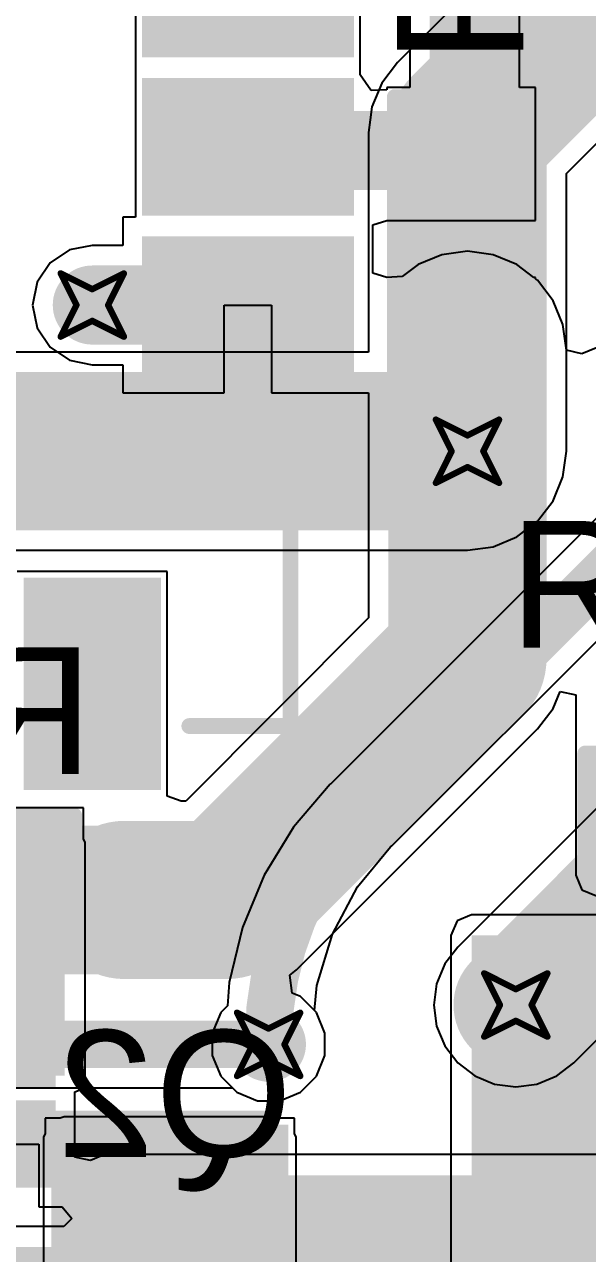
# Model space of a CAD drawing. Header units: inches. Extents: x -0.9 to 13.3, y -2.2 to 2.7.
# Drawn here: x 0.8589 to 1.0369, y -1.2866 to -0.8982 of the extents above; entities that cross this region are included whole.
import ezdxf

# ---------------------------------------------------------------- set-up
doc = ezdxf.new("R2010")
doc.units = ezdxf.units.IN
doc.header["$MEASUREMENT"] = 0
for name, color, linetype in [('Board Outline', 216, 'Continuous'), ('Bottom Layer', 5, 'Continuous'), ('Bottom Overlay', 54, 'Continuous'), ('Bottom Paste', 16, 'Continuous'), ('Bottom Solder', 6, 'Continuous'), ('Dimension', 6, 'Continuous'), ('Drill Drawing', 1, 'Continuous'), ('Top Layer', 1, 'Continuous'), ('Top Overlay', 2, 'Continuous'), ('Top Paste', 8, 'Continuous'), ('Top Solder', 216, 'Continuous'), ('Via Holes', 16, 'Continuous')]:
    doc.layers.add(name, color=color, linetype=linetype)
doc.styles.add('Arial', font='', dxfattribs={"height": 0.2})
doc.styles.get('Arial').set_extended_font_data('Arial')

# ---------------------------------------------------------------- blocks, each defined once
blk = doc.blocks.new('MPIT6045_1R0N_LF_14')
at = {"layer": 'Top Layer'}
for points in [[(-0.12205, 0.1122), (-0.05512, 0.1122), (-0.05512, -0.1122), (-0.12205, -0.1122)], [(0.05512, 0.1122), (0.12205, 0.1122), (0.12205, -0.1122), (0.05512, -0.1122)]]:
    blk.add_hatch(color=1, dxfattribs=at).paths.add_polyline_path(points)
at = {"layer": 'Top Paste'}
for points in [[(-0.12205, 0.1122), (-0.05512, 0.1122), (-0.05512, -0.1122), (-0.12205, -0.1122)], [(0.05512, 0.1122), (0.12205, 0.1122), (0.12205, -0.1122), (0.05512, -0.1122)]]:
    blk.add_hatch(color=8, dxfattribs=at).paths.add_polyline_path(points)
at = {"layer": 'Top Solder'}
for points in [[(-0.12605, 0.1162), (-0.05112, 0.1162), (-0.05112, -0.1162), (-0.12605, -0.1162)], [(0.05112, 0.1162), (0.12605, 0.1162), (0.12605, -0.1162), (0.05112, -0.1162)]]:
    blk.add_hatch(color=216, dxfattribs=at).paths.add_polyline_path(points)
at = {"layer": 'Top Overlay'}
for points in [[(0, 0.11811, 0.005, 0.005, 0), (-0.11811, 0.11811, 0.005, 0.005, 0)], [(0.11811, 0.11811, 0.005, 0.005, 0), (0, 0.11811, 0.005, 0.005, 0)], [(0, -0.11811, 0.005, 0.005, 0), (-0.11811, -0.11811, 0.005, 0.005, 0)], [(0.11811, -0.11811, 0.005, 0.005, 0), (0, -0.11811, 0.005, 0.005, 0)]]:
    blk.add_lwpolyline(points, format="xyseb", dxfattribs=at)
for points in [[(-0.11936, 0.11811, 0.0025, 0.0025, 1), (-0.11686, 0.11811, 0.0025, 0.0025, 1)], [(-0.00125, 0.11811, 0.0025, 0.0025, 1), (0.00125, 0.11811, 0.0025, 0.0025, 1)], [(-0.00125, 0.11811, 0.0025, 0.0025, 1), (0.00125, 0.11811, 0.0025, 0.0025, 1)], [(0.11686, 0.11811, 0.0025, 0.0025, 1), (0.11936, 0.11811, 0.0025, 0.0025, 1)], [(-0.11936, -0.11811, 0.0025, 0.0025, 1), (-0.11686, -0.11811, 0.0025, 0.0025, 1)], [(-0.00125, -0.11811, 0.0025, 0.0025, 1), (0.00125, -0.11811, 0.0025, 0.0025, 1)], [(-0.00125, -0.11811, 0.0025, 0.0025, 1), (0.00125, -0.11811, 0.0025, 0.0025, 1)], [(0.11686, -0.11811, 0.0025, 0.0025, 1), (0.11936, -0.11811, 0.0025, 0.0025, 1)]]:
    blk.add_lwpolyline(points, format="xyseb", close=True, dxfattribs=at)
blk = doc.blocks.new('38_SMD_M______16')
at = {"layer": 'Top Layer'}
for points in [[(-0.37402, -0.28268), (-0.31496, -0.28268), (-0.31496, -0.31811), (-0.37402, -0.31811)], [(-0.24252, -0.37913), (-0.24252, -0.32008), (-0.20709, -0.32008), (-0.20709, -0.37913)], [(-0.19252, -0.37913), (-0.19252, -0.32008), (-0.15709, -0.32008), (-0.15709, -0.37913)], [(-0.14252, -0.37913), (-0.14252, -0.32008), (-0.10709, -0.32008), (-0.10709, -0.37913)]]:
    blk.add_hatch(color=1, dxfattribs=at).paths.add_polyline_path(points)
at = {"layer": 'Top Paste'}
for points in [[(-0.37402, -0.28268), (-0.31496, -0.28268), (-0.31496, -0.31811), (-0.37402, -0.31811)], [(-0.24252, -0.37913), (-0.24252, -0.32008), (-0.20709, -0.32008), (-0.20709, -0.37913)], [(-0.19252, -0.37913), (-0.19252, -0.32008), (-0.15709, -0.32008), (-0.15709, -0.37913)], [(-0.14252, -0.37913), (-0.14252, -0.32008), (-0.10709, -0.32008), (-0.10709, -0.37913)]]:
    blk.add_hatch(color=8, dxfattribs=at).paths.add_polyline_path(points)
at = {"layer": 'Top Solder'}
for points in [[(-0.37802, -0.27868), (-0.31096, -0.27868), (-0.31096, -0.32211), (-0.37802, -0.32211)], [(-0.24652, -0.38313), (-0.24652, -0.31608), (-0.20309, -0.31608), (-0.20309, -0.38313)], [(-0.19652, -0.38313), (-0.19652, -0.31608), (-0.15309, -0.31608), (-0.15309, -0.38313)], [(-0.14652, -0.38313), (-0.14652, -0.31608), (-0.10309, -0.31608), (-0.10309, -0.38313)]]:
    blk.add_hatch(color=216, dxfattribs=at).paths.add_polyline_path(points)
at = {"layer": 'Top Overlay'}
for points in [[(-0.35784, -0.33108, 0.005, 0.005, 0), (-0.35784, -0.36308, 0.005, 0.005, 0)], [(-0.25984, -0.36308, 0.005, 0.005, 0), (-0.35784, -0.36308, 0.005, 0.005, 0)]]:
    blk.add_lwpolyline(points, format="xyseb", dxfattribs=at)
for points in [[(-0.35909, -0.33108, 0.0025, 0.0025, 1), (-0.35659, -0.33108, 0.0025, 0.0025, 1)], [(-0.35909, -0.36308, 0.0025, 0.0025, 1), (-0.35659, -0.36308, 0.0025, 0.0025, 1)], [(-0.35909, -0.36308, 0.0025, 0.0025, 1), (-0.35659, -0.36308, 0.0025, 0.0025, 1)], [(-0.26109, -0.36308, 0.0025, 0.0025, 1), (-0.25859, -0.36308, 0.0025, 0.0025, 1)]]:
    blk.add_lwpolyline(points, format="xyseb", close=True, dxfattribs=at)
blk = doc.blocks.new('R___0603_35')
at = {"layer": 'Top Layer'}
for points in [[(-0.015, 0.0175), (-0.015, -0.0175), (-0.045, -0.0175), (-0.045, 0.0175)], [(0.045, 0.0175), (0.045, -0.0175), (0.015, -0.0175), (0.015, 0.0175)]]:
    blk.add_hatch(color=1, dxfattribs=at).paths.add_polyline_path(points)
at = {"layer": 'Top Paste'}
for points in [[(-0.015, 0.0175), (-0.015, -0.0175), (-0.045, -0.0175), (-0.045, 0.0175)], [(0.045, 0.0175), (0.045, -0.0175), (0.015, -0.0175), (0.015, 0.0175)]]:
    blk.add_hatch(color=8, dxfattribs=at).paths.add_polyline_path(points)
at = {"layer": 'Top Solder'}
for points in [[(-0.011, 0.0215), (-0.011, -0.0215), (-0.049, -0.0215), (-0.049, 0.0215)], [(0.049, 0.0215), (0.049, -0.0215), (0.011, -0.0215), (0.011, 0.0215)]]:
    blk.add_hatch(color=216, dxfattribs=at).paths.add_polyline_path(points)
at = {"layer": 'Top Overlay'}
for points in [[(-0.048, -0.021, 0.005, 0.005, 0), (-0.048, 0.021, 0.005, 0.005, 0)], [(-0.048, 0.021, 0.005, 0.005, 0), (0.048, 0.021, 0.005, 0.005, 0)], [(0.048, -0.021, 0.005, 0.005, 0), (0.048, 0.021, 0.005, 0.005, 0)], [(-0.048, -0.021, 0.005, 0.005, 0), (0.048, -0.021, 0.005, 0.005, 0)]]:
    blk.add_lwpolyline(points, format="xyseb", dxfattribs=at)
for points in [[(-0.04925, 0.021, 0.0025, 0.0025, 1), (-0.04675, 0.021, 0.0025, 0.0025, 1)], [(-0.04925, 0.021, 0.0025, 0.0025, 1), (-0.04675, 0.021, 0.0025, 0.0025, 1)], [(0.04675, 0.021, 0.0025, 0.0025, 1), (0.04925, 0.021, 0.0025, 0.0025, 1)], [(0.04675, 0.021, 0.0025, 0.0025, 1), (0.04925, 0.021, 0.0025, 0.0025, 1)], [(-0.04925, -0.021, 0.0025, 0.0025, 1), (-0.04675, -0.021, 0.0025, 0.0025, 1)], [(-0.04925, -0.021, 0.0025, 0.0025, 1), (-0.04675, -0.021, 0.0025, 0.0025, 1)], [(0.04675, -0.021, 0.0025, 0.0025, 1), (0.04925, -0.021, 0.0025, 0.0025, 1)], [(0.04675, -0.021, 0.0025, 0.0025, 1), (0.04925, -0.021, 0.0025, 0.0025, 1)]]:
    blk.add_lwpolyline(points, format="xyseb", close=True, dxfattribs=at)
blk = doc.blocks.new('R___0603_B_59')
at = {"layer": 'Bottom Layer'}
for points in [[(-0.045, -0.0175), (-0.045, 0.0175), (-0.015, 0.0175), (-0.015, -0.0175)], [(0.015, -0.0175), (0.015, 0.0175), (0.045, 0.0175), (0.045, -0.0175)]]:
    blk.add_hatch(color=5, dxfattribs=at).paths.add_polyline_path(points)
at = {"layer": 'Bottom Paste'}
for points in [[(-0.045, -0.0175), (-0.045, 0.0175), (-0.015, 0.0175), (-0.015, -0.0175)], [(0.015, -0.0175), (0.015, 0.0175), (0.045, 0.0175), (0.045, -0.0175)]]:
    blk.add_hatch(color=16, dxfattribs=at).paths.add_polyline_path(points)
at = {"layer": 'Bottom Solder'}
for points in [[(-0.049, -0.0215), (-0.049, 0.0215), (-0.011, 0.0215), (-0.011, -0.0215)], [(0.011, -0.0215), (0.011, 0.0215), (0.049, 0.0215), (0.049, -0.0215)]]:
    blk.add_hatch(color=6, dxfattribs=at).paths.add_polyline_path(points)
at = {"layer": 'Bottom Overlay'}
for points in [[(-0.048, -0.021, 0.005, 0.005, 0), (-0.048, 0.021, 0.005, 0.005, 0)], [(-0.048, 0.021, 0.005, 0.005, 0), (0.048, 0.021, 0.005, 0.005, 0)], [(0.048, -0.021, 0.005, 0.005, 0), (0.048, 0.021, 0.005, 0.005, 0)], [(-0.048, -0.021, 0.005, 0.005, 0), (0.048, -0.021, 0.005, 0.005, 0)]]:
    blk.add_lwpolyline(points, format="xyseb", dxfattribs=at)
for points in [[(-0.04925, 0.021, 0.0025, 0.0025, 1), (-0.04675, 0.021, 0.0025, 0.0025, 1)], [(-0.04925, 0.021, 0.0025, 0.0025, 1), (-0.04675, 0.021, 0.0025, 0.0025, 1)], [(0.04675, 0.021, 0.0025, 0.0025, 1), (0.04925, 0.021, 0.0025, 0.0025, 1)], [(0.04675, 0.021, 0.0025, 0.0025, 1), (0.04925, 0.021, 0.0025, 0.0025, 1)], [(-0.04925, -0.021, 0.0025, 0.0025, 1), (-0.04675, -0.021, 0.0025, 0.0025, 1)], [(-0.04925, -0.021, 0.0025, 0.0025, 1), (-0.04675, -0.021, 0.0025, 0.0025, 1)], [(0.04675, -0.021, 0.0025, 0.0025, 1), (0.04925, -0.021, 0.0025, 0.0025, 1)], [(0.04675, -0.021, 0.0025, 0.0025, 1), (0.04925, -0.021, 0.0025, 0.0025, 1)]]:
    blk.add_lwpolyline(points, format="xyseb", close=True, dxfattribs=at)
blk = doc.blocks.new('SOT_723_B_74')
at = {"layer": 'Bottom Layer'}
for points in [[(-0.02559, 0.0315), (-0.00591, 0.0315), (-0.00591, 0.01378), (-0.02559, 0.01378)], [(0.00591, 0.0315), (0.02559, 0.0315), (0.02559, 0.01378), (0.00591, 0.01378)], [(-0.00984, -0.01378), (0.00984, -0.01378), (0.00984, -0.0315), (-0.00984, -0.0315)]]:
    blk.add_hatch(color=5, dxfattribs=at).paths.add_polyline_path(points)
at = {"layer": 'Bottom Paste'}
for points in [[(-0.02559, 0.0315), (-0.00591, 0.0315), (-0.00591, 0.01378), (-0.02559, 0.01378)], [(0.00591, 0.0315), (0.02559, 0.0315), (0.02559, 0.01378), (0.00591, 0.01378)], [(-0.00984, -0.01378), (0.00984, -0.01378), (0.00984, -0.0315), (-0.00984, -0.0315)]]:
    blk.add_hatch(color=16, dxfattribs=at).paths.add_polyline_path(points)
at = {"layer": 'Bottom Solder'}
for points in [[(-0.02959, 0.0355), (-0.00191, 0.0355), (-0.00191, 0.00978), (-0.02959, 0.00978)], [(0.00191, 0.0355), (0.02959, 0.0355), (0.02959, 0.00978), (0.00191, 0.00978)], [(-0.01384, -0.00978), (0.01384, -0.00978), (0.01384, -0.0355), (-0.01384, -0.0355)]]:
    blk.add_hatch(color=6, dxfattribs=at).paths.add_polyline_path(points)
at = {"layer": 'Bottom Overlay'}
for points in [[(-0.032, 0.021, 0.005, 0.005, 0), (-0.037, 0.026, 0.005, 0.005, 0)], [(-0.037, 0.016, 0.005, 0.005, 0), (-0.037, 0.026, 0.005, 0.005, 0)], [(-0.037, 0.016, 0.005, 0.005, 0), (-0.032, 0.021, 0.005, 0.005, 0)], [(0.001, 0.016, 0.005, 0.005, 0), (-0.001, 0.016, 0.005, 0.005, 0)], [(-0.025, -0.025, 0.005, 0.005, 0), (-0.025, 0.006, 0.005, 0.005, 0)], [(-0.025, -0.025, 0.005, 0.005, 0), (-0.025, 0.006, 0.005, 0.005, 0)], [(0.025, -0.025, 0.005, 0.005, 0), (0.025, 0.006, 0.005, 0.005, 0)], [(-0.015, -0.025, 0.005, 0.005, 0), (-0.025, -0.025, 0.005, 0.005, 0)], [(-0.015, -0.025, 0.005, 0.005, 0), (-0.025, -0.025, 0.005, 0.005, 0)], [(0.025, -0.025, 0.005, 0.005, 0), (0.015, -0.025, 0.005, 0.005, 0)]]:
    blk.add_lwpolyline(points, format="xyseb", dxfattribs=at)
for points in [[(-0.03825, 0.026, 0.0025, 0.0025, 1), (-0.03575, 0.026, 0.0025, 0.0025, 1)], [(-0.03825, 0.026, 0.0025, 0.0025, 1), (-0.03575, 0.026, 0.0025, 0.0025, 1)], [(-0.03325, 0.021, 0.0025, 0.0025, 1), (-0.03075, 0.021, 0.0025, 0.0025, 1)], [(-0.03325, 0.021, 0.0025, 0.0025, 1), (-0.03075, 0.021, 0.0025, 0.0025, 1)], [(-0.03825, 0.016, 0.0025, 0.0025, 1), (-0.03575, 0.016, 0.0025, 0.0025, 1)], [(-0.03825, 0.016, 0.0025, 0.0025, 1), (-0.03575, 0.016, 0.0025, 0.0025, 1)], [(-0.00225, 0.016, 0.0025, 0.0025, 1), (0.00025, 0.016, 0.0025, 0.0025, 1)], [(-0.00025, 0.016, 0.0025, 0.0025, 1), (0.00225, 0.016, 0.0025, 0.0025, 1)], [(-0.02625, 0.006, 0.0025, 0.0025, 1), (-0.02375, 0.006, 0.0025, 0.0025, 1)], [(-0.02625, 0.006, 0.0025, 0.0025, 1), (-0.02375, 0.006, 0.0025, 0.0025, 1)], [(0.02375, 0.006, 0.0025, 0.0025, 1), (0.02625, 0.006, 0.0025, 0.0025, 1)], [(-0.02625, -0.025, 0.0025, 0.0025, 1), (-0.02375, -0.025, 0.0025, 0.0025, 1)], [(-0.02625, -0.025, 0.0025, 0.0025, 1), (-0.02375, -0.025, 0.0025, 0.0025, 1)], [(-0.02625, -0.025, 0.0025, 0.0025, 1), (-0.02375, -0.025, 0.0025, 0.0025, 1)], [(-0.02625, -0.025, 0.0025, 0.0025, 1), (-0.02375, -0.025, 0.0025, 0.0025, 1)], [(-0.01625, -0.025, 0.0025, 0.0025, 1), (-0.01375, -0.025, 0.0025, 0.0025, 1)], [(-0.01625, -0.025, 0.0025, 0.0025, 1), (-0.01375, -0.025, 0.0025, 0.0025, 1)], [(0.01375, -0.025, 0.0025, 0.0025, 1), (0.01625, -0.025, 0.0025, 0.0025, 1)], [(0.02375, -0.025, 0.0025, 0.0025, 1), (0.02625, -0.025, 0.0025, 0.0025, 1)], [(0.02375, -0.025, 0.0025, 0.0025, 1), (0.02625, -0.025, 0.0025, 0.0025, 1)]]:
    blk.add_lwpolyline(points, format="xyseb", close=True, dxfattribs=at)
blk = doc.blocks.new('R___0603_92')
at = {"layer": 'Top Layer'}
for points in [[(-0.015, 0.0175), (-0.015, -0.0175), (-0.045, -0.0175), (-0.045, 0.0175)], [(0.045, 0.0175), (0.045, -0.0175), (0.015, -0.0175), (0.015, 0.0175)]]:
    blk.add_hatch(color=1, dxfattribs=at).paths.add_polyline_path(points)
at = {"layer": 'Top Paste'}
for points in [[(-0.015, 0.0175), (-0.015, -0.0175), (-0.045, -0.0175), (-0.045, 0.0175)], [(0.045, 0.0175), (0.045, -0.0175), (0.015, -0.0175), (0.015, 0.0175)]]:
    blk.add_hatch(color=8, dxfattribs=at).paths.add_polyline_path(points)
at = {"layer": 'Top Solder'}
for points in [[(-0.011, 0.0215), (-0.011, -0.0215), (-0.049, -0.0215), (-0.049, 0.0215)], [(0.049, 0.0215), (0.049, -0.0215), (0.011, -0.0215), (0.011, 0.0215)]]:
    blk.add_hatch(color=216, dxfattribs=at).paths.add_polyline_path(points)
at = {"layer": 'Top Overlay'}
for points in [[(-0.048, 0.021, 0.005, 0.005, 0), (0.048, 0.021, 0.005, 0.005, 0)], [(-0.048, -0.021, 0.005, 0.005, 0), (-0.048, 0.021, 0.005, 0.005, 0)], [(0.048, -0.021, 0.005, 0.005, 0), (0.048, 0.021, 0.005, 0.005, 0)], [(-0.048, -0.021, 0.005, 0.005, 0), (0.048, -0.021, 0.005, 0.005, 0)]]:
    blk.add_lwpolyline(points, format="xyseb", dxfattribs=at)
for points in [[(-0.04925, 0.021, 0.0025, 0.0025, 1), (-0.04675, 0.021, 0.0025, 0.0025, 1)], [(-0.04925, 0.021, 0.0025, 0.0025, 1), (-0.04675, 0.021, 0.0025, 0.0025, 1)], [(0.04675, 0.021, 0.0025, 0.0025, 1), (0.04925, 0.021, 0.0025, 0.0025, 1)], [(0.04675, 0.021, 0.0025, 0.0025, 1), (0.04925, 0.021, 0.0025, 0.0025, 1)], [(-0.04925, -0.021, 0.0025, 0.0025, 1), (-0.04675, -0.021, 0.0025, 0.0025, 1)], [(-0.04925, -0.021, 0.0025, 0.0025, 1), (-0.04675, -0.021, 0.0025, 0.0025, 1)], [(0.04675, -0.021, 0.0025, 0.0025, 1), (0.04925, -0.021, 0.0025, 0.0025, 1)], [(0.04675, -0.021, 0.0025, 0.0025, 1), (0.04925, -0.021, 0.0025, 0.0025, 1)]]:
    blk.add_lwpolyline(points, format="xyseb", close=True, dxfattribs=at)
blk = doc.blocks.new('R___0603_94')
at = {"layer": 'Top Layer'}
for points in [[(-0.015, 0.0175), (-0.015, -0.0175), (-0.045, -0.0175), (-0.045, 0.0175)], [(0.045, 0.0175), (0.045, -0.0175), (0.015, -0.0175), (0.015, 0.0175)]]:
    blk.add_hatch(color=1, dxfattribs=at).paths.add_polyline_path(points)
at = {"layer": 'Top Paste'}
for points in [[(-0.015, 0.0175), (-0.015, -0.0175), (-0.045, -0.0175), (-0.045, 0.0175)], [(0.045, 0.0175), (0.045, -0.0175), (0.015, -0.0175), (0.015, 0.0175)]]:
    blk.add_hatch(color=8, dxfattribs=at).paths.add_polyline_path(points)
at = {"layer": 'Top Solder'}
for points in [[(-0.011, 0.0215), (-0.011, -0.0215), (-0.049, -0.0215), (-0.049, 0.0215)], [(0.049, 0.0215), (0.049, -0.0215), (0.011, -0.0215), (0.011, 0.0215)]]:
    blk.add_hatch(color=216, dxfattribs=at).paths.add_polyline_path(points)
at = {"layer": 'Top Overlay'}
for points in [[(0.048, 0.021, 0.005, 0.005, 0), (-0.048, 0.021, 0.005, 0.005, 0)], [(-0.048, -0.021, 0.005, 0.005, 0), (-0.048, 0.021, 0.005, 0.005, 0)], [(0.048, -0.021, 0.005, 0.005, 0), (0.048, 0.021, 0.005, 0.005, 0)], [(0.048, -0.021, 0.005, 0.005, 0), (-0.048, -0.021, 0.005, 0.005, 0)]]:
    blk.add_lwpolyline(points, format="xyseb", dxfattribs=at)
for points in [[(-0.04925, 0.021, 0.0025, 0.0025, 1), (-0.04675, 0.021, 0.0025, 0.0025, 1)], [(-0.04925, 0.021, 0.0025, 0.0025, 1), (-0.04675, 0.021, 0.0025, 0.0025, 1)], [(0.04675, 0.021, 0.0025, 0.0025, 1), (0.04925, 0.021, 0.0025, 0.0025, 1)], [(0.04675, 0.021, 0.0025, 0.0025, 1), (0.04925, 0.021, 0.0025, 0.0025, 1)], [(-0.04925, -0.021, 0.0025, 0.0025, 1), (-0.04675, -0.021, 0.0025, 0.0025, 1)], [(-0.04925, -0.021, 0.0025, 0.0025, 1), (-0.04675, -0.021, 0.0025, 0.0025, 1)], [(0.04675, -0.021, 0.0025, 0.0025, 1), (0.04925, -0.021, 0.0025, 0.0025, 1)], [(0.04675, -0.021, 0.0025, 0.0025, 1), (0.04925, -0.021, 0.0025, 0.0025, 1)]]:
    blk.add_lwpolyline(points, format="xyseb", close=True, dxfattribs=at)

msp = doc.modelspace()

# ---------------------------------------------------------------- hatches: boundary and pattern name
at = {"layer": 'Bottom Layer'}
h = msp.add_hatch(color=5, dxfattribs=at)
edge = h.paths.add_edge_path()
edge.add_arc((0.88034, -0.98685), 0.01181, 0, 360)
h = msp.add_hatch(color=5, dxfattribs=at)
edge = h.paths.add_edge_path()
edge.add_arc((0.999, -1.03305), 0.01181, 0, 360)
for points in [[(0.8416, -1.23033), (0.8716, -1.23033), (0.8716, -1.15669), (0.8416, -1.15669)], [(0.88433, -1.29505), (1.20728, -1.29505), (1.20728, -1.26183), (0.88433, -1.26183)], [(0.88433, -1.3918), (0.91728, -1.3918), (0.91728, -1.26205), (0.88433, -1.26205)], [(0.78247, -1.32311), (0.8713, -1.32311), (0.8713, -1.28449), (0.78247, -1.28449)]]:
    msp.add_hatch(color=5, dxfattribs=at).paths.add_polyline_path(points)
h = msp.add_hatch(color=5, dxfattribs=at)
edge = h.paths.add_edge_path()
edge.add_arc((1.01428, -1.20805), 0.01181, 0, 360)
h = msp.add_hatch(color=5, dxfattribs=at)
edge = h.paths.add_edge_path()
edge.add_arc((0.93611, -1.22049), 0.01181, 0, 360)
at = {"layer": 'Top Layer'}
h = msp.add_hatch(color=1, dxfattribs=at)
edge = h.paths.add_edge_path()
edge.add_arc((0.88034, -0.98685), 0.01181, 0, 360)
h = msp.add_hatch(color=1, dxfattribs=at)
edge = h.paths.add_edge_path()
edge.add_arc((0.999, -1.03305), 0.01181, 0, 360)
for points in [[(1.00028, -1.49905), (1.12122, -1.49905), (1.12122, -1.18605), (1.00028, -1.18605)], [(0.8714, -1.53205), (0.93833, -1.53205), (0.93833, -1.24984), (0.8714, -1.24984)]]:
    msp.add_hatch(color=1, dxfattribs=at).paths.add_polyline_path(points)
h = msp.add_hatch(color=1, dxfattribs=at)
edge = h.paths.add_edge_path()
edge.add_arc((1.01428, -1.20805), 0.01181, 0, 360)
h = msp.add_hatch(color=1, dxfattribs=at)
edge = h.paths.add_edge_path()
edge.add_arc((0.93611, -1.22049), 0.01181, 0, 360)
at = {"layer": 'Via Holes'}
h = msp.add_hatch(color=7, dxfattribs=at)
edge = h.paths.add_edge_path()
edge.add_arc((0.88034, -0.98685), 0.00591, 0, 360)
h = msp.add_hatch(color=7, dxfattribs=at)
edge = h.paths.add_edge_path()
edge.add_arc((0.999, -1.03305), 0.00591, 0, 360)
h = msp.add_hatch(color=7, dxfattribs=at)
edge = h.paths.add_edge_path()
edge.add_arc((1.01428, -1.20805), 0.00591, 0, 360)
h = msp.add_hatch(color=7, dxfattribs=at)
edge = h.paths.add_edge_path()
edge.add_arc((0.93611, -1.22049), 0.00591, 0, 360)

# ---------------------------------------------------------------- linework, layer by layer
at = {"layer": 'Board Outline'}
msp.add_lwpolyline([(1.99867, 0.21567, 0.01, 0.01, -1.122171), (-0.01159, -1.51329, 0.01, 0.01, 0)], format="xyseb", dxfattribs=at)
at = {"layer": 'Bottom Layer'}
for p, q in [((1.04317, -0.84394), (0.97689, -0.91022)), ((0.97689, -0.91022), (0.97192, -0.91669)), ((1.03027, -0.94528), (1.06496, -0.91058)), ((0.97192, -0.91669), (0.9688, -0.92423)), ((0.9688, -0.92423), (0.96826, -0.92828)), ((0.96826, -0.92828), (0.96773, -0.93233)), ((0.96773, -0.93233), (0.96773, -0.93233)), ((0.96773, -0.93233), (0.96773, -1.00178)), ((1.03027, -1.03305), (1.03027, -0.94528)), ((1.09634, -0.99761), (0.95567, -1.13828)), ((0.96773, -1.00178), (0.81383, -1.00178)), ((0.97513, -1.15775), (1.11581, -1.01708)), ((1.0292, -1.04114), (1.03027, -1.03305)), ((1.02608, -1.04868), (1.0292, -1.04114)), ((1.02111, -1.05516), (1.02608, -1.04868)), ((1.01463, -1.06013), (1.02111, -1.05516)), ((1.00709, -1.06325), (1.01463, -1.06013)), ((0.999, -1.06431), (1.00709, -1.06325)), ((0.80088, -1.06431), (0.999, -1.06431)), ((1.0772, -1.10848), (0.99596, -1.18973)), ((1.0326, -1.22637), (1.12143, -1.13753)), ((0.95561, -1.13822), (0.944, -1.15181)), ((0.95567, -1.13828), (0.95561, -1.13822)), ((0.8776, -1.14569), (0.8356, -1.14569)), ((0.8776, -1.1555), (0.8776, -1.14569)), ((0.944, -1.15181), (0.93467, -1.16704)), ((0.8781, -1.15669), (0.8776, -1.1555)), ((0.8781, -1.23033), (0.8781, -1.15669)), ((0.96426, -1.17072), (0.97462, -1.15809)), ((0.97462, -1.15809), (0.97513, -1.15775)), ((0.93467, -1.16704), (0.92783, -1.18354)), ((0.95627, -1.18566), (0.96426, -1.17072)), ((0.92783, -1.18354), (0.92366, -1.20092)), ((0.95136, -1.20187), (0.95627, -1.18566)), ((0.99596, -1.18973), (0.99184, -1.19509)), ((0.99184, -1.19509), (0.98925, -1.20134)), ((0.92366, -1.20092), (0.92308, -1.20833)), ((0.95058, -1.20976), (0.95136, -1.20187)), ((0.98925, -1.20134), (0.98837, -1.20805)), ((0.92101, -1.2104), (0.9183, -1.21694)), ((0.92308, -1.20833), (0.92101, -1.2104)), ((0.95121, -1.2104), (0.95058, -1.20976)), ((0.95392, -1.21694), (0.95121, -1.2104)), ((0.98837, -1.20805), (0.98925, -1.21475)), ((0.98925, -1.21475), (0.99184, -1.221)), ((0.9183, -1.21694), (0.9183, -1.22403)), ((0.95392, -1.22403), (0.95392, -1.21694)), ((0.99184, -1.221), (0.99596, -1.22637)), ((0.9183, -1.22403), (0.92101, -1.23058)), ((0.95121, -1.23058), (0.95392, -1.22403)), ((0.99596, -1.22637), (1.00133, -1.23048)), ((1.02723, -1.23048), (1.0326, -1.22637)), ((0.8762, -1.23492), (0.8781, -1.23033)), ((0.92101, -1.23058), (0.92602, -1.23559)), ((0.9462, -1.23559), (0.95121, -1.23058)), ((1.00133, -1.23048), (1.00757, -1.23307)), ((1.02098, -1.23307), (1.02723, -1.23048)), ((1.00757, -1.23307), (1.01428, -1.23395)), ((1.01428, -1.23395), (1.02098, -1.23307)), ((0.87477, -1.23551), (0.8762, -1.23492)), ((0.87477, -1.25615), (0.87477, -1.23551)), ((0.92602, -1.23559), (0.93257, -1.2383)), ((0.93257, -1.2383), (0.93965, -1.2383)), ((0.93965, -1.2383), (0.9462, -1.23559)), ((0.85591, -1.25198), (0.86341, -1.25198)), ((0.86341, -1.25198), (0.86341, -1.27183)), ((0.87974, -1.25723), (0.87477, -1.25615)), ((0.88433, -1.25533), (0.87974, -1.25723)), ((1.15578, -1.25533), (0.88433, -1.25533)), ((0.86341, -1.27183), (0.87082, -1.27183)), ((0.87082, -1.27183), (0.87387, -1.2755)), ((0.87387, -1.2755), (0.8713, -1.278)), ((0.8713, -1.278), (0.82577, -1.278))]:
    msp.add_line(p, q, dxfattribs=at)
for points in [[(0.999, -0.93233, 0.05, 0.05, 0), (1.06528, -0.86605, 0.05, 0.05, 0)], [(0.999, -1.03305, 0.05, 0.05, 0), (0.999, -0.93233, 0.05, 0.05, 0)], [(0.9654, -1.14801, 0.015, 0.015, 0), (1.10607, -1.00734, 0.015, 0.015, 0)], [(0.80088, -1.03305, 0.05, 0.05, 0), (0.999, -1.03305, 0.05, 0.05, 0)], [(1.01428, -1.20805, 0.03937, 0.03937, 0), (1.10311, -1.11922, 0.03937, 0.03937, 0)], [(0.93611, -1.21873, 0.015, 0.015, -0.198912), (0.9654, -1.14801, 0.015, 0.015, 0)], [(0.93611, -1.22049, 0.015, 0.015, 0), (0.93611, -1.21873, 0.015, 0.015, 0)]]:
    msp.add_lwpolyline(points, format="xyseb", dxfattribs=at)
for points in [[(0.9865, -0.93233, 0.025, 0.025, 1), (1.0115, -0.93233, 0.025, 0.025, 1)], [(0.9865, -0.93233, 0.025, 0.025, 1), (1.0115, -0.93233, 0.025, 0.025, 1)], [(0.9865, -1.03305, 0.025, 0.025, 1), (1.0115, -1.03305, 0.025, 0.025, 1)], [(0.9865, -1.03305, 0.025, 0.025, 1), (1.0115, -1.03305, 0.025, 0.025, 1)], [(0.96165, -1.14801, 0.0075, 0.0075, 1), (0.96915, -1.14801, 0.0075, 0.0075, 1)], [(0.96165, -1.14801, 0.0075, 0.0075, 1), (0.96915, -1.14801, 0.0075, 0.0075, 1)], [(1.00444, -1.20805, 0.01969, 0.01969, 1), (1.02412, -1.20805, 0.01969, 0.01969, 1)], [(0.93236, -1.21873, 0.0075, 0.0075, 1), (0.93986, -1.21873, 0.0075, 0.0075, 1)], [(0.93236, -1.21873, 0.0075, 0.0075, 1), (0.93986, -1.21873, 0.0075, 0.0075, 1)], [(0.93236, -1.22049, 0.0075, 0.0075, 1), (0.93986, -1.22049, 0.0075, 0.0075, 1)]]:
    msp.add_lwpolyline(points, format="xyseb", close=True, dxfattribs=at)
at = {"layer": 'Dimension'}
msp.add_lwpolyline([(0.04081, 0.0156, 0.01, 0.01, -3.064051), (0.02964, -1.5299, 0.01, 0.01, 0)], format="xyseb", dxfattribs=at)
at = {"layer": 'Drill Drawing'}
for points in [[(0.87034, -0.97685, 0.002, 0.002, 0), (0.88034, -0.98185, 0.002, 0.002, 0)], [(0.87034, -0.97685, 0.002, 0.002, 0), (0.87534, -0.98685, 0.002, 0.002, 0)], [(0.88034, -0.98185, 0.002, 0.002, 0), (0.89034, -0.97685, 0.002, 0.002, 0)], [(0.88534, -0.98685, 0.002, 0.002, 0), (0.89034, -0.97685, 0.002, 0.002, 0)], [(0.87034, -0.99685, 0.002, 0.002, 0), (0.87534, -0.98685, 0.002, 0.002, 0)], [(0.88534, -0.98685, 0.002, 0.002, 0), (0.89034, -0.99685, 0.002, 0.002, 0)], [(0.87034, -0.99685, 0.002, 0.002, 0), (0.88034, -0.99185, 0.002, 0.002, 0)], [(0.88034, -0.99185, 0.002, 0.002, 0), (0.89034, -0.99685, 0.002, 0.002, 0)], [(0.989, -1.02305, 0.002, 0.002, 0), (0.999, -1.02805, 0.002, 0.002, 0)], [(0.989, -1.02305, 0.002, 0.002, 0), (0.994, -1.03305, 0.002, 0.002, 0)], [(0.999, -1.02805, 0.002, 0.002, 0), (1.009, -1.02305, 0.002, 0.002, 0)], [(1.004, -1.03305, 0.002, 0.002, 0), (1.009, -1.02305, 0.002, 0.002, 0)], [(0.989, -1.04305, 0.002, 0.002, 0), (0.994, -1.03305, 0.002, 0.002, 0)], [(1.004, -1.03305, 0.002, 0.002, 0), (1.009, -1.04305, 0.002, 0.002, 0)], [(0.989, -1.04305, 0.002, 0.002, 0), (0.999, -1.03805, 0.002, 0.002, 0)], [(0.999, -1.03805, 0.002, 0.002, 0), (1.009, -1.04305, 0.002, 0.002, 0)], [(1.00428, -1.19805, 0.002, 0.002, 0), (1.01428, -1.20305, 0.002, 0.002, 0)], [(1.00428, -1.19805, 0.002, 0.002, 0), (1.00928, -1.20805, 0.002, 0.002, 0)], [(1.01428, -1.20305, 0.002, 0.002, 0), (1.02428, -1.19805, 0.002, 0.002, 0)], [(1.01928, -1.20805, 0.002, 0.002, 0), (1.02428, -1.19805, 0.002, 0.002, 0)], [(1.00428, -1.21805, 0.002, 0.002, 0), (1.00928, -1.20805, 0.002, 0.002, 0)], [(1.01928, -1.20805, 0.002, 0.002, 0), (1.02428, -1.21805, 0.002, 0.002, 0)], [(0.92611, -1.21049, 0.002, 0.002, 0), (0.93611, -1.21549, 0.002, 0.002, 0)], [(0.92611, -1.21049, 0.002, 0.002, 0), (0.93111, -1.22049, 0.002, 0.002, 0)], [(0.93611, -1.21549, 0.002, 0.002, 0), (0.94611, -1.21049, 0.002, 0.002, 0)], [(0.94111, -1.22049, 0.002, 0.002, 0), (0.94611, -1.21049, 0.002, 0.002, 0)], [(1.00428, -1.21805, 0.002, 0.002, 0), (1.01428, -1.21305, 0.002, 0.002, 0)], [(1.01428, -1.21305, 0.002, 0.002, 0), (1.02428, -1.21805, 0.002, 0.002, 0)], [(0.92611, -1.23049, 0.002, 0.002, 0), (0.93111, -1.22049, 0.002, 0.002, 0)], [(0.94111, -1.22049, 0.002, 0.002, 0), (0.94611, -1.23049, 0.002, 0.002, 0)], [(0.92611, -1.23049, 0.002, 0.002, 0), (0.93611, -1.22549, 0.002, 0.002, 0)], [(0.93611, -1.22549, 0.002, 0.002, 0), (0.94611, -1.23049, 0.002, 0.002, 0)]]:
    msp.add_lwpolyline(points, format="xyseb", dxfattribs=at)
for points in [[(0.86984, -0.97685, 0.001, 0.001, 1), (0.87084, -0.97685, 0.001, 0.001, 1)], [(0.86984, -0.97685, 0.001, 0.001, 1), (0.87084, -0.97685, 0.001, 0.001, 1)], [(0.88984, -0.97685, 0.001, 0.001, 1), (0.89084, -0.97685, 0.001, 0.001, 1)], [(0.88984, -0.97685, 0.001, 0.001, 1), (0.89084, -0.97685, 0.001, 0.001, 1)], [(0.87984, -0.98185, 0.001, 0.001, 1), (0.88084, -0.98185, 0.001, 0.001, 1)], [(0.87984, -0.98185, 0.001, 0.001, 1), (0.88084, -0.98185, 0.001, 0.001, 1)], [(0.87484, -0.98685, 0.001, 0.001, 1), (0.87584, -0.98685, 0.001, 0.001, 1)], [(0.87484, -0.98685, 0.001, 0.001, 1), (0.87584, -0.98685, 0.001, 0.001, 1)], [(0.88484, -0.98685, 0.001, 0.001, 1), (0.88584, -0.98685, 0.001, 0.001, 1)], [(0.88484, -0.98685, 0.001, 0.001, 1), (0.88584, -0.98685, 0.001, 0.001, 1)], [(0.87984, -0.99185, 0.001, 0.001, 1), (0.88084, -0.99185, 0.001, 0.001, 1)], [(0.87984, -0.99185, 0.001, 0.001, 1), (0.88084, -0.99185, 0.001, 0.001, 1)], [(0.86984, -0.99685, 0.001, 0.001, 1), (0.87084, -0.99685, 0.001, 0.001, 1)], [(0.86984, -0.99685, 0.001, 0.001, 1), (0.87084, -0.99685, 0.001, 0.001, 1)], [(0.88984, -0.99685, 0.001, 0.001, 1), (0.89084, -0.99685, 0.001, 0.001, 1)], [(0.88984, -0.99685, 0.001, 0.001, 1), (0.89084, -0.99685, 0.001, 0.001, 1)], [(0.9885, -1.02305, 0.001, 0.001, 1), (0.9895, -1.02305, 0.001, 0.001, 1)], [(0.9885, -1.02305, 0.001, 0.001, 1), (0.9895, -1.02305, 0.001, 0.001, 1)], [(1.0085, -1.02305, 0.001, 0.001, 1), (1.0095, -1.02305, 0.001, 0.001, 1)], [(1.0085, -1.02305, 0.001, 0.001, 1), (1.0095, -1.02305, 0.001, 0.001, 1)], [(0.9985, -1.02805, 0.001, 0.001, 1), (0.9995, -1.02805, 0.001, 0.001, 1)], [(0.9985, -1.02805, 0.001, 0.001, 1), (0.9995, -1.02805, 0.001, 0.001, 1)], [(0.9935, -1.03305, 0.001, 0.001, 1), (0.9945, -1.03305, 0.001, 0.001, 1)], [(0.9935, -1.03305, 0.001, 0.001, 1), (0.9945, -1.03305, 0.001, 0.001, 1)], [(1.0035, -1.03305, 0.001, 0.001, 1), (1.0045, -1.03305, 0.001, 0.001, 1)], [(1.0035, -1.03305, 0.001, 0.001, 1), (1.0045, -1.03305, 0.001, 0.001, 1)], [(0.9985, -1.03805, 0.001, 0.001, 1), (0.9995, -1.03805, 0.001, 0.001, 1)], [(0.9985, -1.03805, 0.001, 0.001, 1), (0.9995, -1.03805, 0.001, 0.001, 1)], [(0.9885, -1.04305, 0.001, 0.001, 1), (0.9895, -1.04305, 0.001, 0.001, 1)], [(0.9885, -1.04305, 0.001, 0.001, 1), (0.9895, -1.04305, 0.001, 0.001, 1)], [(1.0085, -1.04305, 0.001, 0.001, 1), (1.0095, -1.04305, 0.001, 0.001, 1)], [(1.0085, -1.04305, 0.001, 0.001, 1), (1.0095, -1.04305, 0.001, 0.001, 1)], [(1.00378, -1.19805, 0.001, 0.001, 1), (1.00478, -1.19805, 0.001, 0.001, 1)], [(1.00378, -1.19805, 0.001, 0.001, 1), (1.00478, -1.19805, 0.001, 0.001, 1)], [(1.02378, -1.19805, 0.001, 0.001, 1), (1.02478, -1.19805, 0.001, 0.001, 1)], [(1.02378, -1.19805, 0.001, 0.001, 1), (1.02478, -1.19805, 0.001, 0.001, 1)], [(1.01378, -1.20305, 0.001, 0.001, 1), (1.01478, -1.20305, 0.001, 0.001, 1)], [(1.01378, -1.20305, 0.001, 0.001, 1), (1.01478, -1.20305, 0.001, 0.001, 1)], [(1.00878, -1.20805, 0.001, 0.001, 1), (1.00978, -1.20805, 0.001, 0.001, 1)], [(1.00878, -1.20805, 0.001, 0.001, 1), (1.00978, -1.20805, 0.001, 0.001, 1)], [(1.01878, -1.20805, 0.001, 0.001, 1), (1.01978, -1.20805, 0.001, 0.001, 1)], [(1.01878, -1.20805, 0.001, 0.001, 1), (1.01978, -1.20805, 0.001, 0.001, 1)], [(0.92561, -1.21049, 0.001, 0.001, 1), (0.92661, -1.21049, 0.001, 0.001, 1)], [(0.92561, -1.21049, 0.001, 0.001, 1), (0.92661, -1.21049, 0.001, 0.001, 1)], [(0.94561, -1.21049, 0.001, 0.001, 1), (0.94661, -1.21049, 0.001, 0.001, 1)], [(0.94561, -1.21049, 0.001, 0.001, 1), (0.94661, -1.21049, 0.001, 0.001, 1)], [(0.93561, -1.21549, 0.001, 0.001, 1), (0.93661, -1.21549, 0.001, 0.001, 1)], [(0.93561, -1.21549, 0.001, 0.001, 1), (0.93661, -1.21549, 0.001, 0.001, 1)], [(1.01378, -1.21305, 0.001, 0.001, 1), (1.01478, -1.21305, 0.001, 0.001, 1)], [(1.01378, -1.21305, 0.001, 0.001, 1), (1.01478, -1.21305, 0.001, 0.001, 1)], [(1.00378, -1.21805, 0.001, 0.001, 1), (1.00478, -1.21805, 0.001, 0.001, 1)], [(1.00378, -1.21805, 0.001, 0.001, 1), (1.00478, -1.21805, 0.001, 0.001, 1)], [(1.02378, -1.21805, 0.001, 0.001, 1), (1.02478, -1.21805, 0.001, 0.001, 1)], [(1.02378, -1.21805, 0.001, 0.001, 1), (1.02478, -1.21805, 0.001, 0.001, 1)], [(0.93061, -1.22049, 0.001, 0.001, 1), (0.93161, -1.22049, 0.001, 0.001, 1)], [(0.93061, -1.22049, 0.001, 0.001, 1), (0.93161, -1.22049, 0.001, 0.001, 1)], [(0.94061, -1.22049, 0.001, 0.001, 1), (0.94161, -1.22049, 0.001, 0.001, 1)], [(0.94061, -1.22049, 0.001, 0.001, 1), (0.94161, -1.22049, 0.001, 0.001, 1)], [(0.93561, -1.22549, 0.001, 0.001, 1), (0.93661, -1.22549, 0.001, 0.001, 1)], [(0.93561, -1.22549, 0.001, 0.001, 1), (0.93661, -1.22549, 0.001, 0.001, 1)], [(0.92561, -1.23049, 0.001, 0.001, 1), (0.92661, -1.23049, 0.001, 0.001, 1)], [(0.92561, -1.23049, 0.001, 0.001, 1), (0.92661, -1.23049, 0.001, 0.001, 1)], [(0.94561, -1.23049, 0.001, 0.001, 1), (0.94661, -1.23049, 0.001, 0.001, 1)], [(0.94561, -1.23049, 0.001, 0.001, 1), (0.94661, -1.23049, 0.001, 0.001, 1)]]:
    msp.add_lwpolyline(points, format="xyseb", close=True, dxfattribs=at)
at = {"layer": 'Top Layer'}
for p, q in [((0.98075, -0.66913), (0.98075, -0.91813)), ((1.01541, -0.91813), (1.01541, -0.66913)), ((0.89403, -0.86557), (0.89403, -0.90813)), ((0.96508, -0.90813), (0.96508, -0.86557)), ((0.89403, -0.90813), (0.89403, -0.91313)), ((0.96508, -0.91057), (0.96508, -0.90813)), ((0.96508, -0.91413), (0.96508, -0.91057)), ((0.89403, -0.91313), (0.89403, -0.91557)), ((0.89403, -0.91557), (0.89403, -0.95913)), ((0.9684, -0.91892), (0.96508, -0.91413)), ((0.9685, -0.91901), (0.9684, -0.91892)), ((0.9735, -0.91884), (0.9685, -0.91901)), ((0.98075, -0.91813), (0.9735, -0.91813)), ((0.9735, -0.91813), (0.9735, -0.91884)), ((1.0205, -0.91813), (1.01541, -0.91813)), ((1.0205, -0.96013), (1.0205, -0.91813)), ((0.89403, -0.95913), (0.89003, -0.95913)), ((0.89003, -0.95913), (0.89003, -0.96799)), ((0.96908, -0.96154), (0.9735, -0.96013)), ((0.96908, -0.97673), (0.96908, -0.96154)), ((0.9735, -0.96013), (0.97367, -0.96013)), ((0.97367, -0.96013), (1.0205, -0.96013)), ((0.87312, -0.96942), (0.867, -0.97351)), ((0.88034, -0.96799), (0.87312, -0.96942)), ((0.89003, -0.96799), (0.88034, -0.96799)), ((0.999, -0.96987), (0.99091, -0.97093)), ((1.00709, -0.97093), (0.999, -0.96987)), ((0.867, -0.97351), (0.86291, -0.97963)), ((0.98337, -0.97405), (0.97839, -0.97787)), ((0.99091, -0.97093), (0.98337, -0.97405)), ((1.01463, -0.97405), (1.00709, -0.97093)), ((1.01995, -0.97813), (1.01463, -0.97405)), ((0.9735, -0.97813), (0.96908, -0.97673)), ((0.97839, -0.97787), (0.9735, -0.97813)), ((1.0205, -0.97813), (1.01995, -0.97813)), ((1.0205, -0.97856), (1.0205, -0.97813)), ((1.02111, -0.97902), (1.0205, -0.97856)), ((0.86291, -0.97963), (0.86148, -0.98685)), ((1.02608, -0.9855), (1.02111, -0.97902)), ((1.0292, -0.99304), (1.02608, -0.9855)), ((0.86148, -0.98685), (0.86291, -0.99407)), ((0.92205, -1.01457), (0.92205, -0.98685)), ((0.92205, -0.98685), (0.93705, -0.98685)), ((0.93705, -0.98685), (0.93705, -1.01457)), ((0.86291, -0.99407), (0.867, -1.00019)), ((1.03027, -1.00113), (1.0292, -0.99304)), ((0.867, -1.00019), (0.87312, -1.00428)), ((1.03519, -1.00223), (1.03027, -1.00113)), ((1.03978, -1.00033), (1.03519, -1.00223)), ((0.87312, -1.00428), (0.88034, -1.00571)), ((0.88034, -1.00571), (0.89003, -1.00571)), ((0.89003, -1.00571), (0.89003, -1.01457)), ((0.89003, -1.01457), (0.92205, -1.01457)), ((0.93705, -1.01457), (0.96773, -1.01457)), ((0.96773, -1.01457), (0.96773, -1.03305)), ((0.96773, -1.03305), (0.96773, -1.08574)), ((0.85906, -1.07101), (0.85663, -1.07101)), ((0.90406, -1.07101), (0.85906, -1.07101)), ((0.90406, -1.13858), (0.90406, -1.07101)), ((0.96773, -1.08574), (0.9099, -1.14358)), ((1.02608, -1.11433), (1.02828, -1.109)), ((1.02828, -1.109), (1.03328, -1.11)), ((1.03328, -1.11), (1.03328, -1.16705)), ((1.02111, -1.12081), (1.02608, -1.11433)), ((0.94496, -1.19696), (1.02111, -1.12081)), ((1.02111, -1.12081), (1.02111, -1.12081)), ((0.90406, -1.14206), (0.90406, -1.13858)), ((0.90843, -1.14358), (0.90406, -1.14206)), ((0.9099, -1.14358), (0.90843, -1.14358)), ((1.03328, -1.16705), (1.03519, -1.17164)), ((1.03519, -1.17164), (1.03978, -1.17354)), ((1.00028, -1.17955), (0.99569, -1.18145)), ((1.12122, -1.17955), (1.00028, -1.17955)), ((0.99569, -1.18145), (0.99378, -1.18605)), ((0.99378, -1.18605), (0.99378, -1.49905)), ((0.94284, -1.19858), (0.94496, -1.19696)), ((0.94359, -1.20431), (0.94284, -1.19858)), ((0.9462, -1.20539), (0.94359, -1.20431)), ((0.95121, -1.2104), (0.9462, -1.20539)), ((0.95392, -1.21694), (0.95121, -1.2104)), ((0.95392, -1.22403), (0.95392, -1.21694)), ((0.95121, -1.23058), (0.95392, -1.22403)), ((0.9462, -1.23559), (0.95121, -1.23058)), ((0.69076, -1.23425), (0.92469, -1.23425)), ((0.92469, -1.23425), (0.92602, -1.23559)), ((0.92602, -1.23559), (0.93257, -1.2383)), ((0.93257, -1.2383), (0.93965, -1.2383)), ((0.93965, -1.2383), (0.9462, -1.23559)), ((0.8702, -1.24384), (0.8654, -1.24384)), ((0.8654, -1.24384), (0.8654, -1.24865)), ((0.8714, -1.24335), (0.8702, -1.24384)), ((0.93833, -1.24335), (0.8714, -1.24335)), ((0.93952, -1.24384), (0.93833, -1.24335)), ((0.94433, -1.24384), (0.93952, -1.24384)), ((0.94433, -1.24865), (0.94433, -1.24384)), ((0.8654, -1.24865), (0.8649, -1.24984)), ((0.8649, -1.24984), (0.8649, -1.50105)), ((0.94482, -1.24984), (0.94433, -1.24865)), ((0.94482, -1.42525), (0.94482, -1.24984))]:
    msp.add_line(p, q, dxfattribs=at)
for points in [[(0.99808, -0.93653, 0.022, 0.022, 0), (0.99808, -0.66913, 0.022, 0.022, 0)], [(0.92955, -0.93685, 0.025, 0.025, 0), (0.9307, -0.93799, 0.025, 0.025, 0)], [(0.9307, -0.93799, 0.025, 0.025, 0), (0.99586, -0.93799, 0.025, 0.025, 0)], [(0.99586, -0.93799, 0.025, 0.025, 0), (0.997, -0.93913, 0.025, 0.025, 0)], [(0.99808, -0.93653, 0.022, 0.022, -0.198912), (0.997, -0.93913, 0.022, 0.022, 0)], [(0.88034, -0.98685, 0.025, 0.025, 0), (0.92955, -0.98685, 0.025, 0.025, 0)], [(0.999, -1.03305, 0.05, 0.05, 0), (0.999, -1.00113, 0.05, 0.05, 0)], [(0.999, -1.0987, 0.05, 0.05, 0), (0.999, -1.03305, 0.05, 0.05, 0)], [(0.92285, -1.17485, 0.05, 0.05, 0), (0.999, -1.0987, 0.05, 0.05, 0)], [(0.89059, -1.17485, 0.05, 0.05, 0), (0.92285, -1.17485, 0.05, 0.05, 0)], [(0.69076, -1.22049, 0.015, 0.015, 0), (0.93611, -1.22049, 0.015, 0.015, 0)]]:
    msp.add_lwpolyline(points, format="xyseb", dxfattribs=at)
for points in [[(0.9233, -0.93685, 0.0125, 0.0125, 1), (0.9358, -0.93685, 0.0125, 0.0125, 1)], [(0.92445, -0.93799, 0.0125, 0.0125, 1), (0.93695, -0.93799, 0.0125, 0.0125, 1)], [(0.92445, -0.93799, 0.0125, 0.0125, 1), (0.93695, -0.93799, 0.0125, 0.0125, 1)], [(0.98961, -0.93799, 0.0125, 0.0125, 1), (1.00211, -0.93799, 0.0125, 0.0125, 1)], [(0.98961, -0.93799, 0.0125, 0.0125, 1), (1.00211, -0.93799, 0.0125, 0.0125, 1)], [(0.99075, -0.93913, 0.0125, 0.0125, 1), (1.00325, -0.93913, 0.0125, 0.0125, 1)], [(0.99258, -0.93653, 0.011, 0.011, 1), (1.00358, -0.93653, 0.011, 0.011, 1)], [(0.99258, -0.93653, 0.011, 0.011, 1), (1.00358, -0.93653, 0.011, 0.011, 1)], [(0.9915, -0.93913, 0.011, 0.011, 1), (1.0025, -0.93913, 0.011, 0.011, 1)], [(0.87409, -0.98685, 0.0125, 0.0125, 1), (0.88659, -0.98685, 0.0125, 0.0125, 1)], [(0.9233, -0.98685, 0.0125, 0.0125, 1), (0.9358, -0.98685, 0.0125, 0.0125, 1)], [(0.9865, -1.00113, 0.025, 0.025, 1), (1.0115, -1.00113, 0.025, 0.025, 1)], [(0.9865, -1.03305, 0.025, 0.025, 1), (1.0115, -1.03305, 0.025, 0.025, 1)], [(0.9865, -1.03305, 0.025, 0.025, 1), (1.0115, -1.03305, 0.025, 0.025, 1)], [(0.9865, -1.0987, 0.025, 0.025, 1), (1.0115, -1.0987, 0.025, 0.025, 1)], [(0.9865, -1.0987, 0.025, 0.025, 1), (1.0115, -1.0987, 0.025, 0.025, 1)], [(0.87809, -1.17485, 0.025, 0.025, 1), (0.90309, -1.17485, 0.025, 0.025, 1)], [(0.91035, -1.17485, 0.025, 0.025, 1), (0.93535, -1.17485, 0.025, 0.025, 1)], [(0.91035, -1.17485, 0.025, 0.025, 1), (0.93535, -1.17485, 0.025, 0.025, 1)], [(0.93236, -1.22049, 0.0075, 0.0075, 1), (0.93986, -1.22049, 0.0075, 0.0075, 1)]]:
    msp.add_lwpolyline(points, format="xyseb", close=True, dxfattribs=at)

# ---------------------------------------------------------------- block references
for name, p, rotation in [('38_SMD_M______16', (0.57995, -0.76205), 90), ('R___0603_35', (0.997, -0.96913), 270), ('R___0603_94', (1.05728, -1.17655), 270), ('SOT_723_B_74', (0.83328, -1.23623), 270), ('MPIT6045_1R0N_LF_14', (0.81628, -1.36205), 180)]:
    msp.add_blockref(name, p, dxfattribs=dict(rotation=rotation))
for name, p in [('R___0603_B_59', (0.8266, -1.16919)), ('R___0603_92', (0.86059, -1.17485))]:
    msp.add_blockref(name, p)

# ---------------------------------------------------------------- texts
at = {"layer": 'Bottom Overlay', "style": 'Arial', "text_generation_flag": 2}
for s, p in [('R56', (0.88059, -1.13504)), ('Q2', (0.9436, -1.25604))]:
    msp.add_text(s, height=0.04, dxfattribs=at).set_placement(p)
at = {"layer": 'Top Overlay', "style": 'Arial'}
msp.add_text('R20', height=0.04, rotation=90, dxfattribs=at).set_placement((1.01666, -0.91071))
msp.add_text('R15', height=0.04, dxfattribs=at).set_placement((1.01215, -1.09509))

doc.saveas('drawing.dxf')
